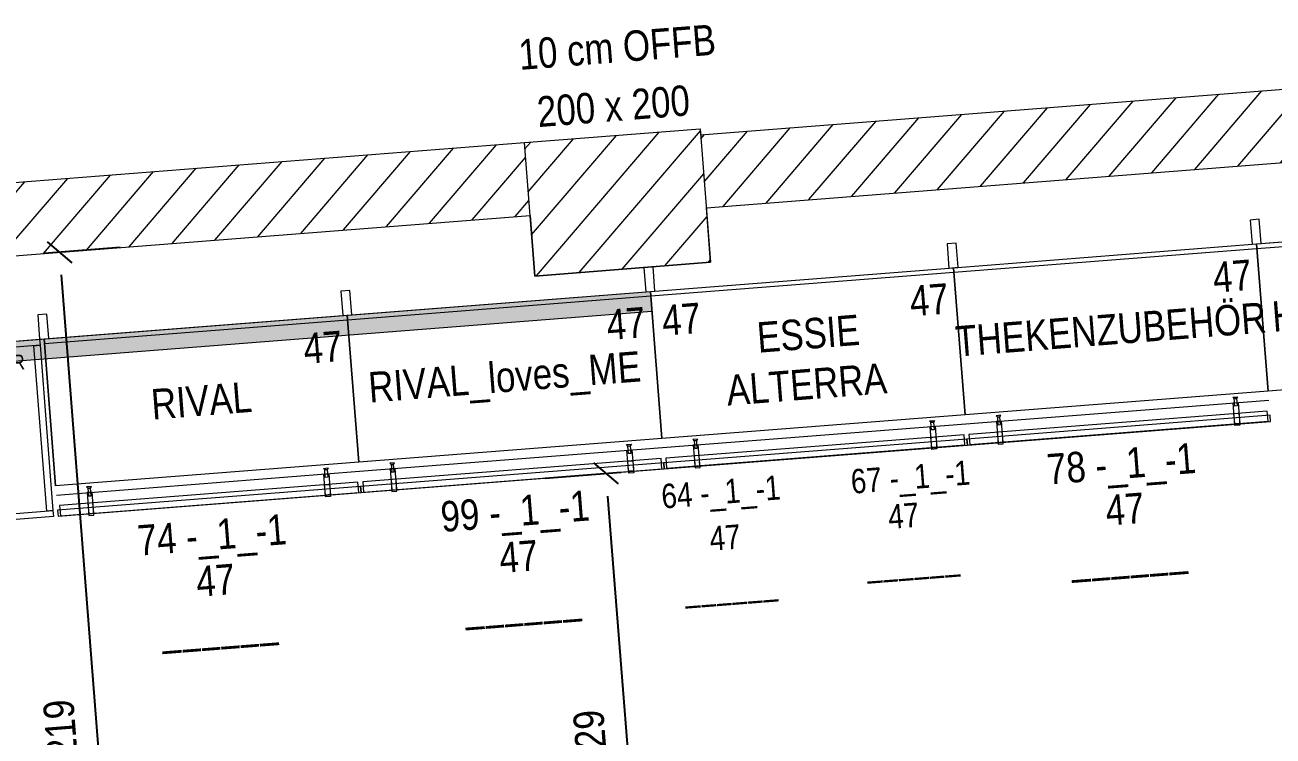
# Model space of a CAD drawing. Header units: millimetres. Extents: x 1954135 to 2038297, y 1349223 to 1397094.
# Drawn here: x 1992675 to 1996780, y 1384305 to 1386643 of the extents above; entities that cross this region are included whole.
import ezdxf
from ezdxf.enums import TextEntityAlignment as Align

# ---------------------------------------------------------------- set-up
doc = ezdxf.new("R2010")
doc.units = ezdxf.units.MM
doc.header["$MEASUREMENT"] = 0
doc.layers.get('Defpoints').update_dxf_attribs({"lineweight": 0})
for name, color, linetype, lineweight in [('01_Grundriss (Construction)', 7, 'Continuous', 0), ('10_Einrichtung', 7, 'Continuous', 0), ('10_Einrichtung (Construction)', 7, 'Continuous', 0), ('12_Deko', 7, 'Continuous', 0), ('13_Ladenbau', 94, 'Continuous', 0), ('20_Sortimentierung', 7, 'Continuous', 0), ('21_Modulnummer', 7, 'Continuous', 0), ('TXT Schrift allgemein', 7, 'Continuous', 13)]:
    doc.layers.add(name, color=color, linetype=linetype, lineweight=lineweight)
doc.styles.add('Rossmann', font='ARIALN.TTF', dxfattribs={"height": 100})
doc.styles.add('Style-Arial Narrow', font='ARIALN.TTF')
doc.dimstyles.new('Rossmann', dxfattribs={"dimtxt": 100, "dimasz": 75, "dimexe": 50, "dimexo": 0.0625, "dimgap": 50, "dimtad": 1, "dimdec": 3, "dimlfac": 0.001, "dimzin": 3, "dimtxsty": 'Rossmann', "dimcen": 0, "dimadec": 3, "dimazin": 0, "dimtfac": 1, "dimtdec": 0, "dimtofl": 0, "dimtmove": 0, "dimatfit": 1, "dimfxl": 200, "dimfxlon": 1, "dimfrac": 2, "dimtolj": 1, "dimtzin": 3, "dimarcsym": 0})

# ---------------------------------------------------------------- blocks, each defined once
blk = doc.blocks.new('_Oblique-1')
at = {"color": 0, "linetype": 'ByBlock', "lineweight": -2}
blk.add_line((0.5, 0.5), (-0.5, -0.5), dxfattribs=at)
blk = doc.blocks.new('*D374')
at = {"layer": '10_Einrichtung', "color": 0, "linetype": 'ByBlock', "lineweight": -2, "transparency": 16777216}
for p, q in [((1994386.6, 1385153.3), (1994635.9, 1385172.8)), ((1994529.3, 1383329.8), (1994778.6, 1383349.3))]:
    blk.add_line(p, q, dxfattribs=at)
at = {"layer": '10_Einrichtung', "color": 0, "linetype": 'Continuous', "lineweight": -2, "transparency": 16777216}
blk.add_line((1994591.9, 1385094.1), (1994722.9, 1383420.2), dxfattribs=at)
at = {"layer": 'Defpoints', "color": 0, "linetype": 'Continuous', "lineweight": 0, "transparency": 16777216}
for p in [(1994010.4, 1385123.8), (1994728.7, 1383345.4), (1994053.4, 1383292.6)]:
    blk.add_point(p, dxfattribs=at)
at = {"layer": '10_Einrichtung', "color": 0, "linetype": 'Continuous', "lineweight": -2, "transparency": 16777216, "xscale": 75, "yscale": 75, "zscale": 75}
for p, rotation in [((1994586, 1385168.9), 94.47537400066294), ((1994728.7, 1383345.4), 274.475374000663)]:
    blk.add_blockref('_Oblique-1', p, dxfattribs=dict(at, rotation=rotation))
at = {"layer": '10_Einrichtung', "color": 0, "linetype": 'Continuous', "lineweight": 0, "transparency": 16777216, "insert": (1994547.6, 1384248.6), "char_height": 100, "attachment_point": 5, "rotation": 94.4754, "style": 'Style-Arial Narrow'}
blk.add_mtext('\\A1;1,829', dxfattribs=at)
blk = doc.blocks.new('*U684')
at = {"layer": '10_Einrichtung', "color": 7, "linetype": 'Continuous', "lineweight": 0}
blk.add_line((-500, 187.5), (500, 187.5), dxfattribs=at)
at = {"layer": '10_Einrichtung', "color": 7, "linetype": 'Continuous', "lineweight": 0, "flags": 128}
for points in [[(-485, 282.5), (-515, 282.5), (-515, 202.5), (-485, 202.5)], [(515, 282.5), (485, 282.5), (485, 202.5), (515, 202.5)], [(-500, 202.5), (500, 202.5), (500, -282.5), (-500, -282.5)]]:
    blk.add_lwpolyline(points, close=True, dxfattribs=at)
at = {"layer": '10_Einrichtung (Construction)', "color": 3, "linetype": 'Continuous', "lineweight": 0}
for p, q in [((-500, 202.5), (-500, -282.5)), ((500, 202.5), (500, -282.5))]:
    blk.add_line(p, q, dxfattribs=at)
at = {"layer": '10_Einrichtung (Construction)', "color": 5, "linetype": 'Continuous', "lineweight": 0}
blk.add_line((-500, 202.5), (500, 202.5), dxfattribs=at)
at = {"layer": '10_Einrichtung', "color": 7, "linetype": 'Continuous', "lineweight": 0, "style": 'Rossmann'}
blk.add_text('47', height=100, dxfattribs=at).set_placement((411.7, 103.6), align=Align.MIDDLE_CENTER)
blk = doc.blocks.new('R1 47_1')
at = {"layer": '10_Einrichtung', "color": 7, "linetype": 'Continuous', "lineweight": 0}
blk.add_blockref('*U684', (500, -242.5), dxfattribs=at)
blk = doc.blocks.new('I1 47_1')
at = {"layer": '10_Einrichtung', "color": 7, "linetype": 'Continuous', "lineweight": 0}
blk.add_blockref('R1 47_1', (0, 0), dxfattribs=at)
at = {"layer": '20_Sortimentierung', "color": 7, "linetype": 'Continuous', "lineweight": 0, "style": 'Style-Arial Narrow'}
blk.add_attdef('I1 47_1_0', text='', height=100, dxfattribs=at).set_placement((500, -282.5), align=Align.MIDDLE_CENTER)
at = {"layer": '21_Modulnummer', "color": 7, "linetype": 'Continuous', "lineweight": 0, "insert": (500, -575), "char_height": 100, "attachment_point": 2, "line_spacing_factor": 0.6, "style": 'Style-Arial Narrow'}
blk.add_mtext('61 -_2_-1', dxfattribs=at)
at = {"layer": '21_Modulnummer', "color": 251, "linetype": 'Continuous', "lineweight": 0, "style": 'Style-Arial Narrow'}
blk.add_attdef('I1 47_1_0', text='', height=100, dxfattribs=at).set_placement((500, -725), align=Align.TOP_CENTER)
at = {"layer": '21_Modulnummer', "color": 5, "linetype": 'Continuous', "lineweight": 0, "style": 'Style-Arial Narrow'}
blk.add_attdef('I1 47_1_0', text='', height=100, dxfattribs=at).set_placement((500, -875), align=Align.TOP_CENTER)
blk = doc.blocks.new('*U1386')
at = {"layer": '10_Einrichtung', "color": 7, "linetype": 'Continuous', "lineweight": 0}
blk.add_line((-500, 187.5), (500, 187.5), dxfattribs=at)
at = {"layer": '10_Einrichtung', "color": 7, "linetype": 'Continuous', "lineweight": 0, "flags": 128}
for points in [[(-485, 282.5), (-515, 282.5), (-515, 202.5), (-485, 202.5)], [(515, 282.5), (485, 282.5), (485, 202.5), (515, 202.5)], [(-500, 202.5), (500, 202.5), (500, -282.5), (-500, -282.5)]]:
    blk.add_lwpolyline(points, close=True, dxfattribs=at)
at = {"layer": '10_Einrichtung (Construction)', "color": 3, "linetype": 'Continuous', "lineweight": 0}
for p, q in [((-500, 202.5), (-500, -282.5)), ((500, 202.5), (500, -282.5))]:
    blk.add_line(p, q, dxfattribs=at)
at = {"layer": '10_Einrichtung (Construction)', "color": 5, "linetype": 'Continuous', "lineweight": 0}
blk.add_line((-500, 202.5), (500, 202.5), dxfattribs=at)
at = {"layer": '10_Einrichtung', "color": 7, "linetype": 'Continuous', "lineweight": 0, "style": 'Rossmann'}
blk.add_text('47', height=100, dxfattribs=at).set_placement((411.7, 103.6), align=Align.MIDDLE_CENTER)
blk = doc.blocks.new('R1 47_193')
at = {"layer": '10_Einrichtung', "color": 7, "linetype": 'Continuous', "lineweight": 0}
blk.add_blockref('*U1386', (500, -242.5), dxfattribs=at)
blk = doc.blocks.new('I1 47_193')
at = {"layer": '10_Einrichtung', "color": 7, "linetype": 'Continuous', "lineweight": 0}
blk.add_blockref('R1 47_193', (0, 0), dxfattribs=at)
at = {"layer": '20_Sortimentierung', "color": 7, "linetype": 'Continuous', "lineweight": 0, "style": 'Style-Arial Narrow'}
blk.add_attdef('I1 47_193_0', text='', height=100, dxfattribs=at).set_placement((500, -282.5), align=Align.MIDDLE_CENTER)
at = {"layer": '21_Modulnummer', "color": 7, "linetype": 'Continuous', "lineweight": 0, "insert": (500, -675), "char_height": 100, "attachment_point": 2, "line_spacing_factor": 0.6, "style": 'Style-Arial Narrow'}
blk.add_mtext('74 -_1_-1', dxfattribs=at)
at = {"layer": '21_Modulnummer', "color": 251, "linetype": 'Continuous', "lineweight": 0, "style": 'Style-Arial Narrow'}
blk.add_attdef('I1 47_193_0', text='', height=100, dxfattribs=at).set_placement((500, -825), align=Align.TOP_CENTER)
at = {"layer": '21_Modulnummer', "color": 5, "linetype": 'Continuous', "lineweight": 0, "style": 'Style-Arial Narrow'}
blk.add_attdef('I1 47_193_0', text='', height=100, dxfattribs=at).set_placement((500, -975), align=Align.TOP_CENTER)
blk = doc.blocks.new('*U1395')
at = {"layer": '10_Einrichtung', "color": 7, "linetype": 'Continuous', "lineweight": 0}
blk.add_line((-500, 187.5), (500, 187.5), dxfattribs=at)
at = {"layer": '10_Einrichtung', "color": 7, "linetype": 'Continuous', "lineweight": 0, "flags": 128}
for points in [[(-485, 282.5), (-515, 282.5), (-515, 202.5), (-485, 202.5)], [(515, 282.5), (485, 282.5), (485, 202.5), (515, 202.5)], [(-500, 202.5), (500, 202.5), (500, -282.5), (-500, -282.5)]]:
    blk.add_lwpolyline(points, close=True, dxfattribs=at)
at = {"layer": '10_Einrichtung (Construction)', "color": 3, "linetype": 'Continuous', "lineweight": 0}
for p, q in [((-500, 202.5), (-500, -282.5)), ((500, 202.5), (500, -282.5))]:
    blk.add_line(p, q, dxfattribs=at)
at = {"layer": '10_Einrichtung (Construction)', "color": 5, "linetype": 'Continuous', "lineweight": 0}
blk.add_line((-500, 202.5), (500, 202.5), dxfattribs=at)
at = {"layer": '10_Einrichtung', "color": 7, "linetype": 'Continuous', "lineweight": 0, "style": 'Rossmann'}
blk.add_text('47', height=100, dxfattribs=at).set_placement((411.7, 103.6), align=Align.MIDDLE_CENTER)
blk = doc.blocks.new('R1 47_196')
at = {"layer": '10_Einrichtung', "color": 7, "linetype": 'Continuous', "lineweight": 0}
blk.add_blockref('*U1395', (500, -242.5), dxfattribs=at)
blk = doc.blocks.new('I1 47_196')
at = {"layer": '10_Einrichtung', "color": 7, "linetype": 'Continuous', "lineweight": 0}
blk.add_blockref('R1 47_196', (0, 0), dxfattribs=at)
at = {"layer": '20_Sortimentierung', "color": 7, "linetype": 'Continuous', "lineweight": 0, "style": 'Style-Arial Narrow'}
blk.add_attdef('I1 47_196_0', text='', height=100, dxfattribs=at).set_placement((500, -282.5), align=Align.MIDDLE_CENTER)
at = {"layer": '21_Modulnummer', "color": 7, "linetype": 'Continuous', "lineweight": 0, "insert": (500, -675), "char_height": 100, "attachment_point": 2, "line_spacing_factor": 0.6, "style": 'Style-Arial Narrow'}
blk.add_mtext('99 -_1_-1', dxfattribs=at)
at = {"layer": '21_Modulnummer', "color": 251, "linetype": 'Continuous', "lineweight": 0, "style": 'Style-Arial Narrow'}
blk.add_attdef('I1 47_196_0', text='', height=100, dxfattribs=at).set_placement((500, -825), align=Align.TOP_CENTER)
at = {"layer": '21_Modulnummer', "color": 5, "linetype": 'Continuous', "lineweight": 0, "style": 'Style-Arial Narrow'}
blk.add_attdef('I1 47_196_0', text='', height=100, dxfattribs=at).set_placement((500, -975), align=Align.TOP_CENTER)
blk = doc.blocks.new('*U1398')
at = {"layer": '10_Einrichtung', "color": 7, "linetype": 'Continuous', "lineweight": 0}
blk.add_line((-500, 187.5), (500, 187.5), dxfattribs=at)
at = {"layer": '10_Einrichtung', "color": 7, "linetype": 'Continuous', "lineweight": 0, "flags": 128}
for points in [[(-485, 282.5), (-515, 282.5), (-515, 202.5), (-485, 202.5)], [(515, 282.5), (485, 282.5), (485, 202.5), (515, 202.5)], [(-500, 202.5), (500, 202.5), (500, -282.5), (-500, -282.5)]]:
    blk.add_lwpolyline(points, close=True, dxfattribs=at)
at = {"layer": '10_Einrichtung (Construction)', "color": 3, "linetype": 'Continuous', "lineweight": 0}
for p, q in [((-500, 202.5), (-500, -282.5)), ((500, 202.5), (500, -282.5))]:
    blk.add_line(p, q, dxfattribs=at)
at = {"layer": '10_Einrichtung (Construction)', "color": 5, "linetype": 'Continuous', "lineweight": 0}
blk.add_line((-500, 202.5), (500, 202.5), dxfattribs=at)
at = {"layer": '10_Einrichtung', "color": 7, "linetype": 'Continuous', "lineweight": 0, "style": 'Rossmann'}
blk.add_text('47', height=100, dxfattribs=at).set_placement((411.7, 103.6), align=Align.MIDDLE_CENTER)
blk = doc.blocks.new('R1 47_197')
at = {"layer": '10_Einrichtung', "color": 7, "linetype": 'Continuous', "lineweight": 0}
blk.add_blockref('*U1398', (500, -242.5), dxfattribs=at)
blk = doc.blocks.new('I1 47_197')
at = {"layer": '10_Einrichtung', "color": 7, "linetype": 'Continuous', "lineweight": 0}
blk.add_blockref('R1 47_197', (0, 0), dxfattribs=at)
at = {"layer": '20_Sortimentierung', "color": 7, "linetype": 'Continuous', "lineweight": 0, "style": 'Style-Arial Narrow'}
blk.add_attdef('I1 47_197_0', text='', height=100, dxfattribs=at).set_placement((500, -282.5), align=Align.MIDDLE_CENTER)
at = {"layer": '21_Modulnummer', "color": 7, "linetype": 'Continuous', "lineweight": 0, "insert": (500, -675), "char_height": 100, "attachment_point": 2, "line_spacing_factor": 0.6, "style": 'Style-Arial Narrow'}
blk.add_mtext('78 -_1_-1', dxfattribs=at)
at = {"layer": '21_Modulnummer', "color": 251, "linetype": 'Continuous', "lineweight": 0, "style": 'Style-Arial Narrow'}
blk.add_attdef('I1 47_197_0', text='', height=100, dxfattribs=at).set_placement((500, -825), align=Align.TOP_CENTER)
at = {"layer": '21_Modulnummer', "color": 5, "linetype": 'Continuous', "lineweight": 0, "style": 'Style-Arial Narrow'}
blk.add_attdef('I1 47_197_0', text='', height=100, dxfattribs=at).set_placement((500, -975), align=Align.TOP_CENTER)
blk = doc.blocks.new('*U1406')
at = {"layer": '10_Einrichtung', "color": 11, "linetype": 'Continuous', "lineweight": 13, "flags": 128}
for points in [[(75, 272.5), (-75, 272.5), (-75, 292.5), (75, 292.5)], [(-75, -272.5), (-75, 272.5), (-55, 272.5), (-55, -272.5)], [(55, -272.5), (55, 272.5), (75, 272.5), (75, -272.5)], [(75, -292.5), (-75, -292.5), (-75, -272.5), (75, -272.5)]]:
    blk.add_lwpolyline(points, close=True, dxfattribs=at)
blk = doc.blocks.new('*U1407')
at = {"layer": '10_Einrichtung', "color": 7, "linetype": 'Continuous', "lineweight": 0, "flags": 128}
for points in [[(-105, -40), (-75, -40), (-75, 40), (-105, 40)], [(75, -40), (105, -40), (105, 40), (75, 40)]]:
    blk.add_lwpolyline(points, close=True, dxfattribs=at)
blk = doc.blocks.new('Theken Anker rechts')
at = {"layer": '10_Einrichtung', "color": 11, "linetype": 'Continuous', "lineweight": 13}
blk.add_blockref('*U1406', (0, 40), dxfattribs=at)
at = {"layer": '10_Einrichtung', "color": 7, "linetype": 'Continuous', "lineweight": 0}
blk.add_blockref('*U1407', (0, -292.5), dxfattribs=at)
blk = doc.blocks.new('Thl-A')
at = {"layer": '10_Einrichtung', "color": 11, "linetype": 'Continuous', "lineweight": 13}
blk.add_blockref('Theken Anker rechts', (90, 292.5), dxfattribs=at)
blk = doc.blocks.new('Thr-A-i')
at = {"layer": '10_Einrichtung', "color": 11, "linetype": 'Continuous', "lineweight": 13}
blk.add_blockref('Thl-A', (-180, 0), dxfattribs=at)
at = {"layer": '10_Einrichtung', "color": 7, "linetype": 'Continuous', "style": 'Style-Arial Narrow'}
blk.add_text('R', height=50, rotation=180, dxfattribs=at).set_placement((-90, 85), align=Align.TOP_CENTER)
blk = doc.blocks.new('*U1412')
at = {"layer": '10_Einrichtung', "lineweight": 0, "ltscale": 0.01, "flags": 128}
for points in [[(-398.5, 47), (-394.5, 42), (-386.5, 42), (-382.5, 47)], [(-394.5, 42), (-394.5, 17), (-386.5, 17), (-386.5, 42)], [(398.5, 47), (394.5, 42), (386.5, 42), (382.5, 47)], [(394.5, 42), (394.5, 17), (386.5, 17), (386.5, 42)], [(-398.75, 28), (-398.75, -47), (-382.25, -47), (-382.25, 28)], [(398.75, 28), (398.75, -47), (382.25, -47), (382.25, 28)], [(-492, -41), (492, -41), (492, -7.3), (-492, -7.3)], [(-398.75, -7.3), (-398.75, -41), (-382.25, -41), (-382.25, -7.3)], [(398.75, -7.3), (398.75, -41), (382.25, -41), (382.25, -7.3)]]:
    blk.add_lwpolyline(points, close=True, dxfattribs=at)
blk = doc.blocks.new('*U1411')
at = {"layer": '10_Einrichtung', "color": 7, "linetype": 'Continuous', "lineweight": 0}
blk.add_line((-500, 28), (500, 28), dxfattribs=at)
at = {"layer": '10_Einrichtung', "lineweight": 0, "ltscale": 0.01}
blk.add_blockref('*U1412', (0, 0), dxfattribs=at)
blk = doc.blocks.new('*U1418')
at = {"layer": '10_Einrichtung', "color": 7, "linetype": 'Continuous', "lineweight": 0}
blk.add_line((-500, 187.5), (500, 187.5), dxfattribs=at)
at = {"layer": '10_Einrichtung', "color": 7, "linetype": 'Continuous', "lineweight": 0, "flags": 128}
for points in [[(-485, 282.5), (-515, 282.5), (-515, 202.5), (-485, 202.5)], [(515, 282.5), (485, 282.5), (485, 202.5), (515, 202.5)], [(-500, 202.5), (500, 202.5), (500, -282.5), (-500, -282.5)]]:
    blk.add_lwpolyline(points, close=True, dxfattribs=at)
at = {"layer": '10_Einrichtung (Construction)', "color": 3, "linetype": 'Continuous', "lineweight": 0}
for p, q in [((-500, 202.5), (-500, -282.5)), ((500, 202.5), (500, -282.5))]:
    blk.add_line(p, q, dxfattribs=at)
at = {"layer": '10_Einrichtung (Construction)', "color": 5, "linetype": 'Continuous', "lineweight": 0}
blk.add_line((-500, 202.5), (500, 202.5), dxfattribs=at)
at = {"layer": '10_Einrichtung', "color": 7, "linetype": 'Continuous', "lineweight": 0, "style": 'Rossmann'}
blk.add_text('47', height=100, dxfattribs=at).set_placement((411.7, 103.6), align=Align.MIDDLE_CENTER)
blk = doc.blocks.new('R1 47_200')
at = {"layer": '10_Einrichtung', "color": 7, "linetype": 'Continuous', "lineweight": 0}
blk.add_blockref('*U1418', (500, -242.5), dxfattribs=at)
blk = doc.blocks.new('I1 47_200')
at = {"layer": '10_Einrichtung', "color": 7, "linetype": 'Continuous', "lineweight": 0}
blk.add_blockref('R1 47_200', (0, 0), dxfattribs=at)
at = {"layer": '20_Sortimentierung', "color": 7, "linetype": 'Continuous', "lineweight": 0, "style": 'Style-Arial Narrow'}
blk.add_attdef('I1 47_200_0', text='', height=100, dxfattribs=at).set_placement((488.2, -384.3), align=Align.MIDDLE_CENTER)
at = {"layer": '21_Modulnummer', "color": 7, "linetype": 'Continuous', "lineweight": 0, "insert": (179.7, -675), "char_height": 80, "attachment_point": 2, "line_spacing_factor": 0.6, "style": 'Style-Arial Narrow'}
blk.add_mtext('64 -_1_-1', dxfattribs=at)
at = {"layer": '21_Modulnummer', "color": 7, "linetype": 'Continuous', "lineweight": 0, "style": 'Style-Arial Narrow'}
for p in [(181.7, -825.9), (187.7, -985.8)]:
    blk.add_attdef('I1 47_200_0', text='', height=80, dxfattribs=at).set_placement(p, align=Align.TOP_CENTER)
blk = doc.blocks.new('*U1421')
at = {"layer": '10_Einrichtung', "color": 7, "linetype": 'Continuous', "lineweight": 0}
blk.add_line((-500, 187.5), (500, 187.5), dxfattribs=at)
at = {"layer": '10_Einrichtung', "color": 7, "linetype": 'Continuous', "lineweight": 0, "flags": 128}
for points in [[(-485, 282.5), (-515, 282.5), (-515, 202.5), (-485, 202.5)], [(515, 282.5), (485, 282.5), (485, 202.5), (515, 202.5)], [(-500, 202.5), (500, 202.5), (500, -282.5), (-500, -282.5)]]:
    blk.add_lwpolyline(points, close=True, dxfattribs=at)
at = {"layer": '10_Einrichtung (Construction)', "color": 3, "linetype": 'Continuous', "lineweight": 0}
for p, q in [((-500, 202.5), (-500, -282.5)), ((500, 202.5), (500, -282.5))]:
    blk.add_line(p, q, dxfattribs=at)
at = {"layer": '10_Einrichtung (Construction)', "color": 5, "linetype": 'Continuous', "lineweight": 0}
blk.add_line((-500, 202.5), (500, 202.5), dxfattribs=at)
at = {"layer": '10_Einrichtung', "color": 7, "linetype": 'Continuous', "lineweight": 0, "style": 'Rossmann'}
blk.add_text('47', height=100, dxfattribs=at).set_placement((-405.6, 103.6), align=Align.MIDDLE_CENTER)
blk = doc.blocks.new('R1 47_201')
at = {"layer": '10_Einrichtung', "color": 7, "linetype": 'Continuous', "lineweight": 0}
blk.add_blockref('*U1421', (500, -242.5), dxfattribs=at)
blk = doc.blocks.new('I1 47_201')
at = {"layer": '10_Einrichtung', "color": 7, "linetype": 'Continuous', "lineweight": 0}
blk.add_blockref('R1 47_201', (0, 0), dxfattribs=at)
at = {"layer": '20_Sortimentierung', "color": 7, "linetype": 'Continuous', "lineweight": 0, "style": 'Style-Arial Narrow'}
blk.add_attdef('I1 47_201_0', text='', height=100, dxfattribs=at).set_placement((506.8, -218.9), align=Align.MIDDLE_CENTER)
at = {"layer": '21_Modulnummer', "color": 7, "linetype": 'Continuous', "lineweight": 0, "insert": (804.7, -675), "char_height": 80, "attachment_point": 2, "line_spacing_factor": 0.6, "style": 'Style-Arial Narrow'}
blk.add_mtext('67 -_1_-1', dxfattribs=at)
at = {"layer": '21_Modulnummer', "color": 7, "linetype": 'Continuous', "lineweight": 0, "style": 'Style-Arial Narrow'}
for p in [(772.6, -800.1), (790.4, -950.9)]:
    blk.add_attdef('I1 47_201_0', text='', height=80, dxfattribs=at).set_placement(p, align=Align.TOP_CENTER)
blk = doc.blocks.new('*D1469')
at = {"layer": '13_Ladenbau', "color": 0, "linetype": 'ByBlock', "lineweight": -2, "transparency": 16777216}
for p, q in [((1992988.2, 1385911.5), (1992739, 1385891.9)), ((1993239.4, 1382702.3), (1992990.2, 1382682.8))]:
    blk.add_line(p, q, dxfattribs=at)
at = {"layer": '13_Ladenbau', "color": 94, "linetype": 'Continuous', "lineweight": -2, "transparency": 16777216}
blk.add_line((1992794.7, 1385821.1), (1993034.2, 1382761.4), dxfattribs=at)
at = {"layer": 'Defpoints', "color": 0, "linetype": 'Continuous', "lineweight": 0, "transparency": 16777216}
for p in [(1994336.7, 1386017), (1993865.1, 1382751.2), (1993040, 1382686.7)]:
    blk.add_point(p, dxfattribs=at)
at = {"layer": '13_Ladenbau', "color": 94, "linetype": 'Continuous', "lineweight": -2, "transparency": 16777216, "xscale": 75, "yscale": 75, "zscale": 75}
for p, rotation in [((1992788.8, 1385895.8), 94.47537400065903), ((1993040, 1382686.7), 274.475374000659)]:
    blk.add_blockref('_Oblique-1', p, dxfattribs=dict(at, rotation=rotation))
at = {"layer": '13_Ladenbau', "color": 0, "linetype": 'Continuous', "lineweight": 0, "transparency": 16777216, "insert": (1992804.7, 1384282.7), "char_height": 100, "attachment_point": 5, "rotation": 94.4754, "style": 'Style-Arial Narrow'}
blk.add_mtext('\\A1;3,219', dxfattribs=at)

msp = doc.modelspace()

# ---------------------------------------------------------------- hatches: boundary and pattern name
at = {"layer": '01_Grundriss (Construction)', "linetype": 'Continuous', "lineweight": 0}
h = msp.add_hatch(dxfattribs=at)
h.set_pattern_fill('HATCH', style=0, pattern_type=2)
h.set_pattern_definition([(49.4754, (1997595.15, 1385575.56), (-76.0127, 64.9775), [])])
h.paths.add_polyline_path([(1994916.467, 1386042.3142), (1998714.8502, 1386339.6108), (1998696.1229, 1386578.8791), (1994897.7397, 1386281.5825)], flags=0)
h = msp.add_hatch(dxfattribs=at)
h.set_pattern_fill('HATCH', style=0, pattern_type=2)
h.set_pattern_definition([(49.4754, (1993679.32, 1385332.54), (-76.0127, 64.9775), [])])
h.paths.add_polyline_path([(1994317.9475, 1386256.2637), (1994896.1791, 1386301.5215), (1994930.5126, 1385862.8631), (1994352.281, 1385817.6053)], flags=0)
h = msp.add_hatch(dxfattribs=at)
h.set_pattern_fill('HATCH', style=0, pattern_type=2)
h.set_pattern_definition([(49.4754, (1989948.64, 1384785.05), (-76.0127, 64.9775), [])])
h.paths.add_polyline_path([(1989441.6456, 1385633.8652), (1994336.6749, 1386016.9955), (1994317.9475, 1386256.2637), (1989422.9183, 1385873.1334)], flags=0)

# ---------------------------------------------------------------- linework, layer by layer
at = {"layer": '01_Grundriss (Construction)', "lineweight": 0}
for p, q in [((1994897.7397, 1386281.5825), (1998696.1229, 1386578.8791)), ((1994916.467, 1386042.3142), (1998714.8502, 1386339.6108)), ((1989422.9183, 1385873.1334), (1994317.9475, 1386256.2637)), ((1989441.6456, 1385633.8652), (1994336.6749, 1386016.9955))]:
    msp.add_line(p, q, dxfattribs=at)
at = {"layer": '01_Grundriss (Construction)', "color": 7, "linetype": 'Continuous', "lineweight": 0}
for p, q in [((1994916.467, 1386042.3142), (1998714.8502, 1386339.6108)), ((1994930.5126, 1385862.8631), (1994916.467, 1386042.3142)), ((1989441.6456, 1385633.8652), (1994336.6749, 1386016.9955)), ((1994336.6749, 1386016.9955), (1994352.281, 1385817.6053)), ((1994352.281, 1385817.6053), (1994930.5126, 1385862.8631))]:
    msp.add_line(p, q, dxfattribs=at)
at = {"layer": '01_Grundriss (Construction)', "color": 7, "linetype": 'Continuous', "lineweight": 0, "flags": 128}
msp.add_lwpolyline([(1994317.9475, 1386256.2637), (1994896.1791, 1386301.5215), (1994930.5126, 1385862.8631), (1994352.281, 1385817.6053)], close=True, dxfattribs=at)
at = {"layer": '10_Einrichtung', "color": 11, "linetype": 'Continuous', "lineweight": 13, "true_color": 0xff7f50, "flags": 128}
for points in [[(1995774.9789, 1385261.925), (1996771.9299, 1385339.9556), (1996770.3693, 1385359.8946), (1995773.4183, 1385281.864)], [(1994778.028, 1385183.8944), (1995774.9789, 1385261.925), (1995773.4183, 1385281.864), (1994776.4674, 1385203.8334)], [(1993781.077, 1385105.8638), (1994778.028, 1385183.8944), (1994776.4674, 1385203.8334), (1993779.5164, 1385125.8028)], [(1992784.126, 1385027.8332), (1993781.077, 1385105.8638), (1993779.5164, 1385125.8028), (1992782.5654, 1385047.7722)]]:
    msp.add_lwpolyline(points, close=True, dxfattribs=at)
at = {"layer": '12_Deko', "color": 11, "linetype": 'Continuous', "true_color": 0xff7f50, "transparency": 33554636, "flags": 128}
msp.add_lwpolyline([(1985400.919, 1385036.7442), (1994732.3801, 1385767.1107), (1994737.577, 1385700.7125), (1985406.116, 1384970.346)], close=True, dxfattribs=at)
at = {"layer": '12_Deko', "color": 11, "linetype": 'Continuous', "true_color": 0xff7f50, "transparency": 33554636}
msp.add_solid([(1985400.919, 1385036.7442), (1994732.3801, 1385767.1107), (1985406.116, 1384970.346), (1994737.577, 1385700.7125)], dxfattribs=at)

# ---------------------------------------------------------------- block references
at = {"layer": '10_Einrichtung', "color": 11, "linetype": 'Continuous', "lineweight": 13, "true_color": 0xff7f50, "rotation": 184.4753740006587}
msp.add_blockref('Thr-A-i', (1992555.9057, 1385636.882), dxfattribs=at)
at = {"layer": '10_Einrichtung', "lineweight": 0, "ltscale": 0.01, "rotation": 4.475374000658773}
for p in [(1996270.1767, 1385342.8118), (1995273.2258, 1385264.7812), (1994276.2748, 1385186.7506), (1993279.3238, 1385108.72)]:
    msp.add_blockref('*U1411', p, dxfattribs=at)
at = {"layer": 'TXT Schrift allgemein'}
ref = msp.add_blockref('I1 47_1', (1996723.1608, 1385963.05), dxfattribs=dict(at, rotation=4.475374000662932))
ref.add_attrib('I1 47_1_0', '47/37', dxfattribs={"layer": '21_Modulnummer', "color": 251, "linetype": 'Continuous', "lineweight": 0, "height": 100, "rotation": 4.475374, "style": 'Style-Arial Narrow'}).set_placement((1997278.2084, 1385279.2758), align=Align.TOP_CENTER)
ref.add_attrib('I1 47_1_0', 'HERRENPFLEGE', dxfattribs={"layer": '20_Sortimentierung', "color": 7, "linetype": 'Continuous', "lineweight": 0, "height": 100, "rotation": 4.475374, "style": 'Style-Arial Narrow'}).set_placement((1997243.6799, 1385720.4266), align=Align.MIDDLE_CENTER)
ref.add_attrib('I1 47_1_0', 'Schublade', dxfattribs={"layer": '21_Modulnummer', "color": 5, "linetype": 'Continuous', "lineweight": 0, "height": 100, "rotation": 4.475374, "style": 'Style-Arial Narrow'}).set_placement((1997289.913, 1385129.7332), align=Align.TOP_CENTER)
ref = msp.add_blockref('I1 47_197', (1995726.2098, 1385885.0194), dxfattribs=dict(at, rotation=4.475374000658773))
ref.add_attrib('I1 47_197_0', '47', dxfattribs={"layer": '21_Modulnummer', "color": 251, "linetype": 'Continuous', "lineweight": 0, "height": 100, "rotation": 4.475374, "style": 'Style-Arial Narrow'}).set_placement((1996289.0605, 1385101.5501), align=Align.TOP_CENTER)
ref.add_attrib('I1 47_197_0', 'THEKENZUBEHÖR', dxfattribs={"layer": '20_Sortimentierung', "color": 7, "linetype": 'Continuous', "lineweight": 0, "height": 100, "rotation": 4.475374, "style": 'Style-Arial Narrow'}).set_placement((1996246.7289, 1385642.396), align=Align.MIDDLE_CENTER)
ref.add_attrib('I1 47_197_0', '______', dxfattribs={"layer": '21_Modulnummer', "color": 5, "linetype": 'Continuous', "lineweight": 0, "height": 100, "rotation": 4.475374, "style": 'Style-Arial Narrow'}).set_placement((1996300.7651, 1384952.0075), align=Align.TOP_CENTER)
ref = msp.add_blockref('I1 47_200', (1994729.2588, 1385806.9887), dxfattribs=dict(at, rotation=4.475374000658773))
ref.add_attrib('I1 47_200_0', '47', dxfattribs={"layer": '21_Modulnummer', "color": 7, "linetype": 'Continuous', "lineweight": 0, "height": 80, "rotation": 4.475374, "style": 'Style-Arial Narrow'}).set_placement((1994974.8549, 1384997.8246), align=Align.TOP_CENTER)
ref.add_attrib('I1 47_200_0', 'ALTERRA', dxfattribs={"layer": '20_Sortimentierung', "color": 7, "linetype": 'Continuous', "lineweight": 0, "height": 100, "rotation": 4.475374, "style": 'Style-Arial Narrow'}).set_placement((1995245.9286, 1385461.9359), align=Align.MIDDLE_CENTER)
ref.add_attrib('I1 47_200_0', '______', dxfattribs={"layer": '21_Modulnummer', "color": 7, "linetype": 'Continuous', "lineweight": 0, "height": 80, "rotation": 4.475374, "style": 'Style-Arial Narrow'}).set_placement((1994993.2686, 1384838.8215), align=Align.TOP_CENTER)
ref = msp.add_blockref('I1 47_201', (1994729.2588, 1385806.9887), dxfattribs=dict(at, rotation=4.475374000658773))
ref.add_attrib('I1 47_201_0', '47', dxfattribs={"layer": '21_Modulnummer', "color": 7, "linetype": 'Continuous', "lineweight": 0, "height": 80, "rotation": 4.475374, "style": 'Style-Arial Narrow'}).set_placement((1995561.9227, 1385069.6581), align=Align.TOP_CENTER)
ref.add_attrib('I1 47_201_0', 'ESSIE', dxfattribs={"layer": '20_Sortimentierung', "color": 7, "linetype": 'Continuous', "lineweight": 0, "height": 100, "rotation": 4.475374, "style": 'Style-Arial Narrow'}).set_placement((1995251.5913, 1385628.3502), align=Align.MIDDLE_CENTER)
ref.add_attrib('I1 47_201_0', '______', dxfattribs={"layer": '21_Modulnummer', "color": 7, "linetype": 'Continuous', "lineweight": 0, "height": 80, "rotation": 4.475374, "style": 'Style-Arial Narrow'}).set_placement((1995591.4917, 1384920.65), align=Align.TOP_CENTER)
ref = msp.add_blockref('I1 47_196', (1993732.3079, 1385728.9581), dxfattribs=dict(at, rotation=4.475374000658773))
ref.add_attrib('I1 47_196_0', '47', dxfattribs={"layer": '21_Modulnummer', "color": 251, "linetype": 'Continuous', "lineweight": 0, "height": 100, "rotation": 4.475374, "style": 'Style-Arial Narrow'}).set_placement((1994295.1586, 1384945.4889), align=Align.TOP_CENTER)
ref.add_attrib('I1 47_196_0', 'RIVAL_loves_ME', dxfattribs={"layer": '20_Sortimentierung', "color": 7, "linetype": 'Continuous', "lineweight": 0, "height": 100, "rotation": 4.475374, "style": 'Style-Arial Narrow'}).set_placement((1994252.827, 1385486.3348), align=Align.MIDDLE_CENTER)
ref.add_attrib('I1 47_196_0', '______', dxfattribs={"layer": '21_Modulnummer', "color": 5, "linetype": 'Continuous', "lineweight": 0, "height": 100, "rotation": 4.475374, "style": 'Style-Arial Narrow'}).set_placement((1994306.8632, 1384795.9462), align=Align.TOP_CENTER)
ref = msp.add_blockref('I1 47_193', (1992735.3569, 1385650.9275), dxfattribs=dict(at, rotation=4.475374000658773))
ref.add_attrib('I1 47_193_0', '47', dxfattribs={"layer": '21_Modulnummer', "color": 251, "linetype": 'Continuous', "lineweight": 0, "height": 100, "rotation": 4.475374, "style": 'Style-Arial Narrow'}).set_placement((1993298.2076, 1384867.4583), align=Align.TOP_CENTER)
ref.add_attrib('I1 47_193_0', 'RIVAL', dxfattribs={"layer": '20_Sortimentierung', "color": 7, "linetype": 'Continuous', "lineweight": 0, "height": 100, "rotation": 4.475374, "style": 'Style-Arial Narrow'}).set_placement((1993255.876, 1385408.3042), align=Align.MIDDLE_CENTER)
ref.add_attrib('I1 47_193_0', '______', dxfattribs={"layer": '21_Modulnummer', "color": 5, "linetype": 'Continuous', "lineweight": 0, "height": 100, "rotation": 4.475374, "style": 'Style-Arial Narrow'}).set_placement((1993309.9122, 1384717.9156), align=Align.TOP_CENTER)

# ---------------------------------------------------------------- texts
at = {"layer": '01_Grundriss (Construction)', "color": 5, "linetype": 'Continuous', "lineweight": 0, "style": 'Rossmann'}
for s, p in [('10 cm OFFB', (1994295.4316, 1386594.828)), ('200 x 200', (1994356.0413, 1386406.8166))]:
    msp.add_text(s, height=100, rotation=4.475374, dxfattribs=at).set_placement(p, align=Align.TOP_LEFT)

# ---------------------------------------------------------------- dimensions: what is measured, and where the dimension line sits
at = {"layer": '10_Einrichtung', "linetype": 'Continuous', "lineweight": 0}
dim = msp.add_linear_dim(base=(1994728.7265, 1383345.4419), p1=(1994010.3757, 1385123.8108), p2=(1994053.3986, 1383292.5844), angle=274.475374, dimstyle='Rossmann', override={"dimtxsty": 'Style-Arial Narrow', "dimblk": '_Oblique-1', "dimtdec": 3, "dimfrac": 0}, dxfattribs=at)
dim.commit()
dim.dimension.update_dxf_attribs({"geometry": '*D374', "text_midpoint": (1994547.6077, 1384248.5627)})
at = {"layer": '13_Ladenbau', "color": 94, "linetype": 'Continuous', "lineweight": 0}
dim = msp.add_linear_dim(base=(1993040.0239, 1382686.6627), p1=(1994336.6749, 1386016.9955), p2=(1993865.066, 1382751.2382), angle=274.475374, dimstyle='Rossmann', override={"dimtxsty": 'Style-Arial Narrow', "dimblk": '_Oblique-1', "dimclrd": 94, "dimtdec": 3, "dimfrac": 0}, dxfattribs=at)
dim.commit()
dim.dimension.update_dxf_attribs({"geometry": '*D1469', "text_midpoint": (1992804.6738, 1384282.6645)})

doc.saveas('drawing.dxf')
